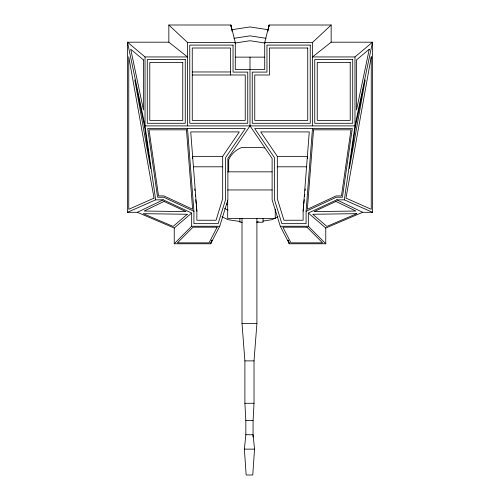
<?xml version="1.0" encoding="UTF-8"?>
<svg xmlns="http://www.w3.org/2000/svg" width="500" height="500" viewBox="0 0 500 500"><rect width="100%" height="100%" fill="white"/><g stroke="black" fill="none" stroke-linecap="round" stroke-linejoin="round"><path stroke-width="0.75" d="M253.044 437.062L253.088 420.606L254.025 403.275L254.025 360.881L256.906 323.556L256.906 218.506M245.831 434.738L253.088 434.738L254.537 449.137L252.763 475L246.156 475L244.381 449.137L245.831 434.738L245.831 420.606L244.894 403.275L244.894 360.881L242.013 323.556L242.013 218.506M303.131 211.137L309.269 131.919L260.706 131.919L277.319 156.356L277.319 198.794L283.95 220.244L303.131 220.244L303.131 211.137L303.719 205.019M306.081 211.287L336.325 197.231L342.431 197.231L352.312 128.5L254.638 128.5L274.369 157.537L274.369 199.381L281.875 223.656L306.081 223.656L306.081 211.287L312.494 128.5M303.863 203.494L304.231 199.669M304.525 196.612L304.744 194.319M305.106 190.5L305.256 188.969M344.338 199.838L354.975 125.894L372.512 42.194L331.156 42.194L312.494 56.944L354.975 56.944L372.512 42.194L372.512 212.3L362.675 212.3L325.756 228.031L308.337 213.05L336.756 199.838L344.338 199.838L372.512 212.3M268.031 31.125L269.1 25L331.156 25L331.156 42.194M127.487 212.3L155.662 199.838L163.244 199.838L191.663 213.05L174.244 228.031L137.325 212.3L127.487 212.3L127.487 42.194L145.025 56.944L187.506 56.944L168.844 42.194L168.844 25L230.9 25L235.294 42.5L235.294 69.494L264.706 69.494L264.706 42.5L269.1 25L269.1 26.531M174.244 228.031L174.244 243.769L210.662 243.769L219.713 226.262L227.881 199.838L227.881 158.444L250 125.894L250 57.131M211.894 240.106L210.662 243.769L211.912 240.287M222.681 156.356L239.294 131.919L190.731 131.919L196.869 211.137L196.869 220.244L216.05 220.244L222.681 198.794L222.681 156.356L192.625 156.356L192.625 158.594M174.244 243.769L191.663 226.262L191.663 213.05M264.706 42.5L312.494 42.5L331.156 25M137.325 212.3L163.244 199.838M278.056 216.756L271.925 219.694L262.85 221.075M231.856 29.706L250 26.938L268.144 29.706M233.9 38.306L250 35.856L266.1 38.306M234.931 43.038L250 40.738L265.069 43.038M256.806 222L258.319 221.769M168.844 42.194L127.487 42.194L145.025 125.894L155.662 199.838M168.844 25L187.506 42.5L235.294 42.5M235.487 57.131L264.513 57.131M192.262 71.963L230.538 71.963M192.262 74.994L245.244 74.994L245.244 120.394L192.262 120.394L192.262 48.006L230.538 48.006L230.538 74.994M277.319 156.356L307.375 156.356L307.375 158.594M193.394 166.8L222.681 166.8M277.319 166.8L306.606 166.8M227.681 171.844L272.131 171.844M227.681 189.956L272.131 189.956M242.194 222.237L239.875 222.237L239.875 218.506M256.875 222.237L263.056 222.237L263.056 218.506M191.663 226.262L219.713 226.262M280.287 226.262L308.337 226.262L325.756 243.769L289.337 243.769L280.287 226.262L272.119 199.838L272.119 158.444L250 125.894M242.013 323.556L256.906 323.556M244.894 360.881L254.025 360.881M244.894 403.275L254.025 403.275M245.831 420.606L253.088 420.606M244.381 449.137L254.537 449.137M240.169 221.537L228.075 219.694L221.944 216.756M264.75 147.963L261.431 147.55L241.5 147.55C235.912 149.812 231.181 154.188 228.694 159.694L228.694 171.844M193.919 211.287L163.675 197.231L157.569 197.231L147.688 128.5L245.362 128.5L225.631 157.537L225.631 199.381L218.125 223.656L193.919 223.656L193.919 211.287L187.506 128.5M226.244 204.006L227.65 204.681M224.562 208.444L228.006 210.094M336.756 199.838L362.675 212.3M288.087 240.287L289.337 243.769L288.106 240.106M231.969 31.125L230.9 25L230.9 26.531M194.744 188.969L194.894 190.5M195.256 194.319L195.475 196.612M195.769 199.669L196.137 203.494M196.281 205.019L196.869 211.137M354.975 56.944L354.975 125.894L145.025 125.894L145.025 56.944M325.756 228.031L325.756 243.769M312.494 42.5L312.494 125.894M308.337 213.05L308.337 226.262M275.25 209.088L275.25 218.506L227.681 218.506L227.681 200.144M187.506 42.5L187.506 125.894M313.531 129.819L307.375 209.269L336.106 195.912L341.469 195.912L350.975 129.819L313.531 129.819M355.363 126.925L349.375 168.512L365.225 79.85L355.363 126.925M371.25 56.756L345.975 198.125L371.25 209.306L371.25 56.756M369.275 49.206L356.525 110.037L356.525 59.925L369.275 49.206M217.131 227.188L209.037 242.844L177.4 242.844L192.994 227.188L217.131 227.188M187.244 214.275L173.125 226.419L143.212 213.669L187.244 214.275M164.056 201.444L144.131 211.031L185.912 211.606L164.056 201.444M335.944 201.444L314.088 211.606L355.869 211.031L335.944 201.444M154.025 198.125L128.75 209.306L128.75 56.756L154.025 198.125M356.788 213.669L326.875 226.419L312.756 214.275L356.788 213.669M233.044 45.106L189.762 45.106L189.762 123.287L247.75 123.287L247.75 72.1L233.044 72.1L233.044 45.106M310.238 45.106L266.956 45.106L266.956 72.1L252.25 72.1L252.25 123.287L310.238 123.287L310.238 45.106M307.738 48.006L269.462 48.006L269.462 74.994L254.756 74.994L254.756 120.394L307.738 120.394L307.738 48.006M185.256 59.55L147.281 59.55L147.281 123.287L185.256 123.287L185.256 59.55M352.719 59.55L314.744 59.55L314.744 123.287L352.719 123.287L352.719 59.55M182.756 62.45L149.781 62.45L149.781 120.394L182.756 120.394L182.756 62.45M350.219 62.45L317.244 62.45L317.244 120.394L350.219 120.394L350.219 62.45M186.469 129.819L149.025 129.819L158.531 195.912L163.894 195.912L192.625 209.269L186.469 129.819M307.006 227.188L282.869 227.188L290.963 242.844L322.6 242.844L307.006 227.188M143.475 59.925L130.725 49.206L143.475 110.037L143.475 59.925M144.637 126.925L134.775 79.85L150.625 168.512L144.637 126.925"/></g></svg>
